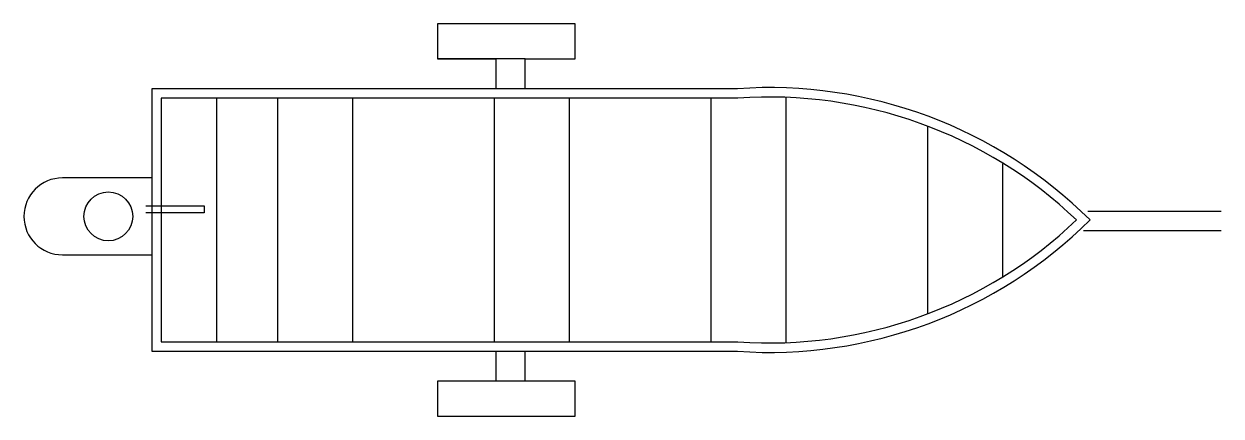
# Model space of a CAD drawing. Extents: x -15.2 to 1.9, y -2.8 to 2.8.
import ezdxf

# ---------------------------------------------------------------- set-up
doc = ezdxf.new("R2010")
doc.units = 0
doc.header["$LTSCALE"] = 50
doc.header["$MEASUREMENT"] = 0
doc.layers.add('C-BARCO', color=2, linetype='CONTINUOUS')

msp = doc.modelspace()

# ---------------------------------------------------------------- linework, layer by layer
at = {"layer": 'C-BARCO', "linetype": 'CONTINUOUS'}
for p, q in [((-12.445, -1.738), (-12.445, 1.738)), ((-11.576, -1.738), (-11.576, 1.738)), ((-10.506, -1.738), (-10.506, 1.738)), ((-8.487, -1.738), (-8.487, 1.738)), ((-7.418, -1.738), (-7.418, 1.738)), ((-5.399, -1.738), (-5.399, 1.738)), ((-4.329, -1.749), (-4.329, 1.749)), ((-2.311, -1.337), (-2.311, 1.337)), ((-1.241, -0.809), (-1.241, 0.8)), ((1.867, 0.12), (-0.033, 0.12)), ((-0.092, -0.148), (1.867, -0.148))]:
    msp.add_line(p, q, dxfattribs=at)
for points in [[(-8.05, -1.872), (-5.022, -1.872, 0.216328), (0, 0, 0.216328), (-5.022, 1.872), (-8.05, 1.872), (-8.05, 2.297), (-7.338, 2.297), (-7.338, 2.796), (-9.298, 2.796), (-9.298, 2.297), (-8.466, 2.297), (-8.466, 1.872), (-13.369, 1.872), (-13.369, 0.6), (-14.643, 0.6, 1), (-14.643, -0.497), (-13.369, -0.497), (-13.369, -1.872), (-8.466, -1.872), (-8.466, -2.297), (-9.298, -2.297), (-9.298, -2.796), (-7.338, -2.796), (-7.338, -2.297), (-8.05, -2.297)], [(-5.017, 1.738), (-13.235, 1.738), (-13.235, -1.738), (-5.017, -1.738, 0.210925), (-0.192, 0, 0.210925)]]:
    msp.add_lwpolyline(points, format="xyb", close=True, dxfattribs=at)
for points in [[(-8.466, 2.297), (-9.298, 2.297)], [(-8.05, 2.297), (-8.466, 2.297)], [(-8.05, 1.872), (-8.466, 1.872)], [(-13.369, 0.6), (-13.369, -0.497)], [(-13.455, 0.201), (-12.623, 0.201), (-12.623, 0.102), (-13.455, 0.102)], [(-8.05, -2.297), (-8.466, -2.297)]]:
    msp.add_lwpolyline(points, dxfattribs=at)
msp.add_lwpolyline([(-8.466, -1.872), (-8.05, -1.872, 0.216328)], format="xyb", dxfattribs=at)
msp.add_circle((-13.989, 0.052), 0.349, dxfattribs=at)

doc.saveas('drawing.dxf')
